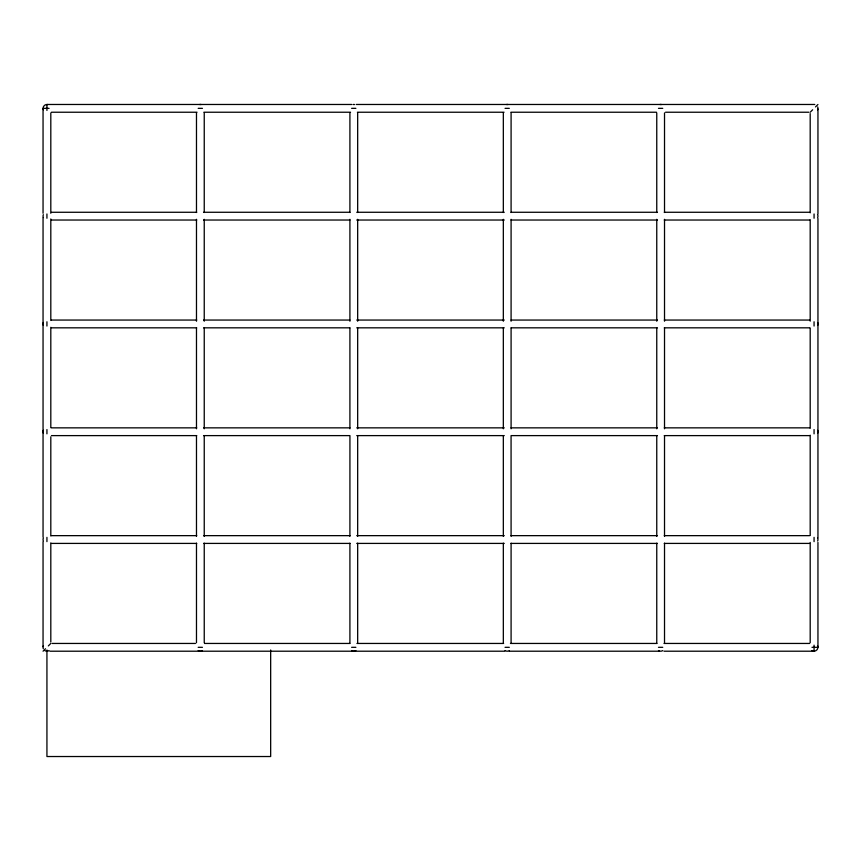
<?xml version="1.0" encoding="UTF-8"?>
<svg xmlns="http://www.w3.org/2000/svg" width="861" height="861" viewBox="0 0 861 861"><rect width="100%" height="100%" fill="white"/><g stroke="black" fill="none" stroke-linecap="round" stroke-linejoin="round"><path stroke-width="1.29" d="M43.061 651.196L45.504 648.753M50.799 643.447L48.356 645.901M810.201 112.221L812.644 109.777M817.939 104.482L815.496 106.925M351.697 104.472L46.935 104.472L46.935 110.445M356.239 104.472L813.387 104.472A3.885 3.885 0 0 1 814.807 104.547M49.099 108.346L43.05 108.346L43.05 213.27M198.191 108.346L202.453 108.346M351.622 108.346L355.884 108.346M505.052 108.346L509.314 108.346M658.482 108.346L662.744 108.346M51.477 112.231L197.04 112.231M203.863 112.231L350.556 112.231M357.38 112.231L504.072 112.231M510.896 112.231L656.459 112.231M665.553 112.231L808.845 112.231M51.466 212.269L196.728 212.269M203.54 212.269L349.932 212.269M356.734 212.269L504.266 212.269M511.068 212.269L657.47 212.269M664.272 212.269L809.534 212.269M51.466 220.029L196.728 220.029M203.54 220.029L349.932 220.029M356.734 220.029L504.266 220.029M511.068 220.029L657.47 220.029M664.272 220.029L809.534 220.029M51.466 320.055L196.728 320.055M203.54 320.055L349.932 320.055M356.734 320.055L504.266 320.055M511.068 320.055L657.47 320.055M664.272 320.055L809.534 320.055M51.466 327.826L196.728 327.826M203.54 327.826L349.932 327.826M356.734 327.826L504.266 327.826M511.068 327.826L657.47 327.826M664.272 327.826L809.534 327.826M51.466 427.852L196.728 427.852M203.54 427.852L349.932 427.852M356.734 427.852L504.266 427.852M511.068 427.852L657.47 427.852M664.272 427.852L809.534 427.852M51.466 435.612L196.728 435.612M203.54 435.612L349.932 435.612L349.91 536.36M356.734 435.612L504.266 435.612M657.47 435.612L511.068 435.612L511.09 536.36M664.272 435.612L809.534 435.612M51.466 535.65L196.728 535.65M203.54 535.65L349.932 535.65M356.734 535.65L504.266 535.65M511.068 535.65L657.47 535.65M664.272 535.65L809.534 535.65M51.466 543.409L196.728 543.409M203.54 543.409L349.932 543.409M356.734 543.409L504.266 543.409M511.068 543.409L657.47 543.409M664.272 543.409L809.534 543.409M52.155 643.447L195.447 643.447M204.541 643.447L350.104 643.447M356.928 643.447L503.62 643.447M510.444 643.447L657.137 643.447M663.96 643.447L809.523 643.447M198.191 647.321L202.453 647.321M351.622 647.321L355.884 647.321M505.052 647.321L509.314 647.321M658.482 647.321L662.744 647.321M811.977 647.321L817.95 647.321L817.95 542.408M49.884 651.207L504.761 651.207M509.303 651.207L659.418 651.207M663.96 651.207L814.065 651.207L814.065 645.158M817.95 109.035L817.95 213.958M817.95 218.511L817.95 537.845M814.065 213.98L814.065 218.242M814.065 321.777L814.065 326.039M814.065 429.574L814.065 433.836M814.065 537.361L814.065 541.623M810.19 113.598L810.19 212.818M810.19 219.652L810.19 321.153M810.19 327.998L810.19 428.358M810.19 435.203L810.19 535.564M810.19 542.408L810.19 642.758M664.52 112.877L664.52 212.516M664.52 219.318L664.52 321.218M664.52 328.019L664.52 428.789M664.52 435.58L664.52 536.36M664.52 543.151L664.52 642.79M656.76 112.877L656.76 212.516M656.76 219.318L656.76 321.218M656.76 328.019L656.76 428.789M656.76 435.58L656.76 536.36M656.76 543.151L656.76 642.79M511.09 112.877L511.09 212.516M511.09 219.318L511.09 321.218M511.09 328.019L511.09 428.789M511.09 543.151L511.09 642.79M503.33 112.877L503.33 212.516M503.33 219.318L503.33 321.218M503.33 328.019L503.33 428.789M503.33 435.58L503.33 536.36M503.33 543.151L503.33 642.79M357.67 112.877L357.67 212.516M357.67 219.318L357.67 321.218M357.67 328.019L357.67 428.789M357.67 435.58L357.67 536.36M357.67 543.151L357.67 642.79M349.91 112.877L349.91 212.516M349.91 219.318L349.91 321.218M349.91 328.019L349.91 428.789M349.91 543.151L349.91 642.79M270.666 649.99L270.666 756.528L46.935 756.528L46.935 649.99M204.24 112.877L204.24 212.516M204.24 219.318L204.24 321.218M204.24 328.019L204.24 428.789M204.24 435.58L204.24 536.36M204.24 543.151L204.24 642.79M196.48 112.877L196.48 212.516M196.48 219.318L196.48 321.218M196.48 328.019L196.48 428.789M196.48 435.58L196.48 536.36M196.48 543.151L196.48 642.79M50.81 112.909L50.81 213.27M50.81 218.974L50.81 320.475M50.81 327.32L50.81 427.68M50.81 436.796L50.81 536.016M50.81 542.86L50.81 642.08M46.935 213.98L46.935 218.242M46.935 321.777L46.935 326.039M46.935 429.574L46.935 433.836M46.935 537.361L46.935 541.623M43.05 217.833L43.05 537.156M43.05 541.72L43.05 646.643M43.319 109.756A3.885 3.885 0 0 1 47.667 104.547M817.681 645.911A3.885 3.885 0 0 1 811.901 650.539M817.681 106.936A3.885 3.885 0 0 1 817.659 109.821M817.681 214.733A3.885 3.885 0 0 1 817.659 217.618M817.681 322.531A3.885 3.885 0 0 1 817.659 325.415M817.681 430.328A3.885 3.885 0 0 1 817.659 433.212M817.681 538.114A3.885 3.885 0 0 1 817.659 541.009M659.946 104.536A3.885 3.885 0 0 1 661.388 104.547M662.744 650.593A3.885 3.885 0 0 1 658.482 650.539M506.516 104.536A3.885 3.885 0 0 1 507.958 104.547M509.314 650.593A3.885 3.885 0 0 1 505.052 650.539M353.085 104.536A3.874 3.874 0 0 1 354.528 104.547M355.884 650.593A3.885 3.885 0 0 1 351.622 650.539M199.666 104.536A3.885 3.885 0 0 1 201.097 104.547M202.453 650.593A3.885 3.885 0 0 1 198.191 650.539M43.319 217.553A3.885 3.885 0 0 1 43.341 214.669M43.319 325.35A3.885 3.885 0 0 1 43.341 322.466M43.319 433.148A3.885 3.885 0 0 1 43.341 430.263M43.319 540.945A3.885 3.885 0 0 1 43.341 538.06M49.023 650.593A3.885 3.885 0 0 1 44.761 650.539M43.319 648.731A3.885 3.885 0 0 1 43.341 645.847"/></g></svg>
